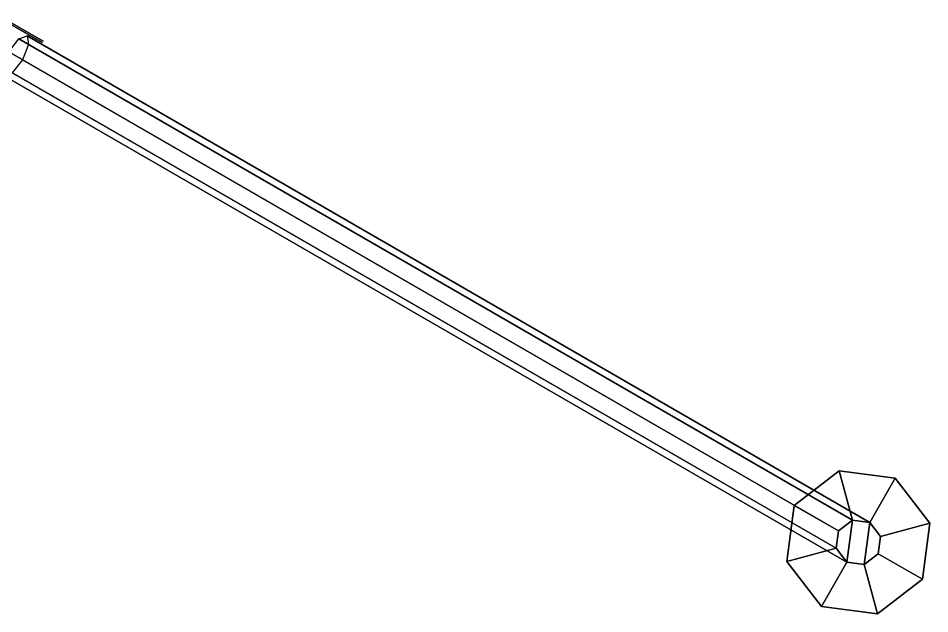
# Model space of a CAD drawing. Header units: millimetres. Extents: x -6.1 to 6.1, y -13.9 to 9.
# Drawn here: x 0.53 to 6.07, y -10.7 to -7.08 of the extents above; entities that cross this region are included whole.
import ezdxf

# ---------------------------------------------------------------- set-up
doc = ezdxf.new("R2010")
doc.units = ezdxf.units.MM
doc.layers.add('stand', color=3, linetype='Continuous')

msp = doc.modelspace()

# ---------------------------------------------------------------- linework, layer by layer
at = {"layer": 'stand'}
for points in [[(0.6726, -7.2251, -0.61), (0.4301, -7.0851, -0.61), (0.4301, -7.0851, -0.32), (0.6726, -7.2251, -0.32)], [(0.6776, -7.2164, -0.32), (0.4351, -7.0764, -0.32), (0.4351, -7.0764, -0.61), (0.6776, -7.2164, -0.61)], [(5.6016, -10.1298, -2.694), (5.5166, -10.195, -2.7227), (0.4695, -7.2811, -0.6016), (0.5311, -7.2023, -0.563)], [(5.7079, -10.1438, -2.6247), (5.6016, -10.1298, -2.694), (0.5311, -7.2023, -0.563), (0.581, -7.1838, -0.47)], [(5.6016, -10.1298, -2.4833), (5.7079, -10.1438, -2.6247), (0.581, -7.1838, -0.47), (0.5898, -7.2362, -0.377)], [(5.5166, -10.195, -2.4248), (5.6016, -10.1298, -2.4833), (0.5898, -7.2362, -0.377), (0.5524, -7.3289, -0.3384)], [(5.5166, -10.195, -2.7227), (5.5026, -10.3012, -2.694), (0.4321, -7.3738, -0.563), (0.4695, -7.2811, -0.6016)], [(5.5026, -10.3012, -2.694), (5.5679, -10.3863, -2.6247), (0.441, -7.4262, -0.47), (0.4321, -7.3738, -0.563)], [(5.5026, -10.3012, -2.4833), (5.5166, -10.195, -2.4248), (0.5524, -7.3289, -0.3384), (0.4908, -7.4077, -0.377)], [(5.5679, -10.3863, -2.6247), (5.5026, -10.3012, -2.4833), (0.4908, -7.4077, -0.377), (0.441, -7.4262, -0.47)], [(5.5214, -9.8303, -2.86), (5.2481, -10.04, -2.86), (5.2481, -10.04, -2.76), (5.5214, -9.8303, -2.76)], [(5.5214, -9.8303, -2.76), (5.2481, -10.04, -2.76), (5.5166, -10.195, -2.76), (5.6016, -10.1298, -2.76)], [(5.8628, -9.8753, -2.86), (5.5214, -9.8303, -2.86), (5.5214, -9.8303, -2.76), (5.8628, -9.8753, -2.76)], [(5.8628, -9.8753, -2.76), (5.5214, -9.8303, -2.76), (5.6016, -10.1298, -2.76), (5.7078, -10.1438, -2.76)], [(6.0725, -10.1485, -2.76), (5.8628, -9.8753, -2.76), (5.7078, -10.1438, -2.76), (5.7731, -10.2288, -2.76)], [(6.0725, -10.1485, -2.86), (5.8628, -9.8753, -2.86), (5.8628, -9.8753, -2.76), (6.0725, -10.1485, -2.76)], [(5.2481, -10.04, -2.86), (5.2032, -10.3815, -2.86), (5.2032, -10.3815, -2.76), (5.2481, -10.04, -2.76)], [(5.2481, -10.04, -2.76), (5.2032, -10.3815, -2.76), (5.5026, -10.3012, -2.76), (5.5166, -10.195, -2.76)], [(5.5678, -10.3862, -2.26), (5.6016, -10.1298, -2.26), (5.5166, -10.195, -2.26), (5.5026, -10.3012, -2.26)], [(5.6016, -10.1298, -2.76), (5.5166, -10.195, -2.76), (5.5166, -10.195, -2.26), (5.6016, -10.1298, -2.26)], [(5.6741, -10.4002, -2.26), (5.7078, -10.1438, -2.26), (5.6016, -10.1298, -2.26), (5.5678, -10.3862, -2.26)], [(5.7078, -10.1438, -2.76), (5.6016, -10.1298, -2.76), (5.6016, -10.1298, -2.26), (5.7078, -10.1438, -2.26)], [(5.7591, -10.335, -2.26), (5.7731, -10.2288, -2.26), (5.7078, -10.1438, -2.26), (5.6741, -10.4002, -2.26)], [(5.7731, -10.2288, -2.76), (5.7078, -10.1438, -2.76), (5.7078, -10.1438, -2.26), (5.7731, -10.2288, -2.26)], [(6.0275, -10.49, -2.76), (6.0725, -10.1485, -2.76), (5.7731, -10.2288, -2.76), (5.7591, -10.335, -2.76)], [(6.0275, -10.49, -2.86), (6.0725, -10.1485, -2.86), (6.0725, -10.1485, -2.76), (6.0275, -10.49, -2.76)], [(5.5166, -10.195, -2.76), (5.5026, -10.3012, -2.76), (5.5026, -10.3012, -2.26), (5.5166, -10.195, -2.26)], [(5.7591, -10.335, -2.76), (5.7731, -10.2288, -2.76), (5.7731, -10.2288, -2.26), (5.7591, -10.335, -2.26)], [(5.2032, -10.3815, -2.76), (5.4128, -10.6547, -2.76), (5.5678, -10.3862, -2.76), (5.5026, -10.3012, -2.76)], [(5.5026, -10.3012, -2.76), (5.5678, -10.3862, -2.76), (5.5678, -10.3862, -2.26), (5.5026, -10.3012, -2.26)], [(5.6741, -10.4002, -2.76), (5.7591, -10.335, -2.76), (5.7591, -10.335, -2.26), (5.6741, -10.4002, -2.26)], [(5.7543, -10.6997, -2.76), (6.0275, -10.49, -2.76), (5.7591, -10.335, -2.76), (5.6741, -10.4002, -2.76)], [(5.2032, -10.3815, -2.86), (5.4128, -10.6547, -2.86), (5.4128, -10.6547, -2.76), (5.2032, -10.3815, -2.76)], [(5.4128, -10.6547, -2.76), (5.7543, -10.6997, -2.76), (5.6741, -10.4002, -2.76), (5.5678, -10.3862, -2.76)], [(5.5678, -10.3862, -2.76), (5.6741, -10.4002, -2.76), (5.6741, -10.4002, -2.26), (5.5678, -10.3862, -2.26)], [(5.7543, -10.6997, -2.86), (6.0275, -10.49, -2.86), (6.0275, -10.49, -2.76), (5.7543, -10.6997, -2.76)], [(5.4128, -10.6547, -2.86), (5.7543, -10.6997, -2.86), (5.7543, -10.6997, -2.76), (5.4128, -10.6547, -2.76)]]:
    msp.add_3dface(points, dxfattribs=at)

doc.saveas('drawing.dxf')
